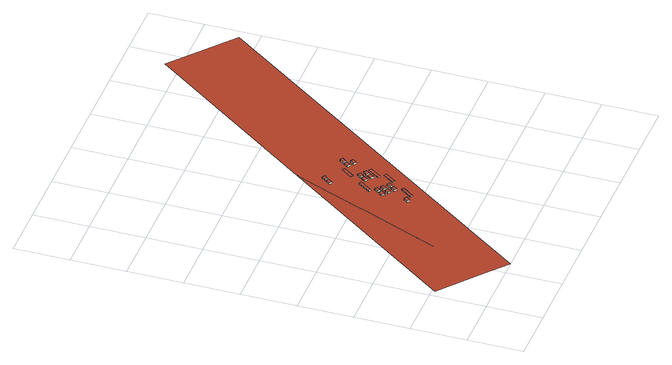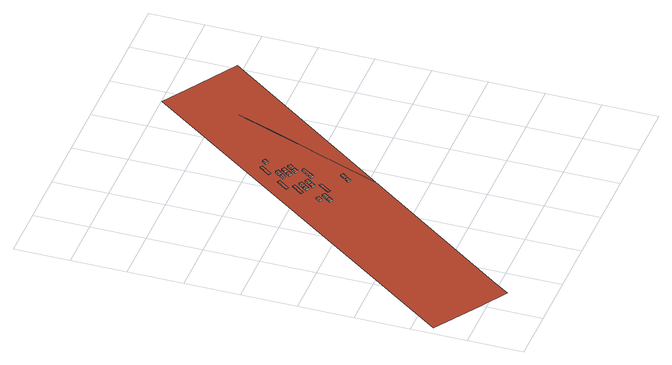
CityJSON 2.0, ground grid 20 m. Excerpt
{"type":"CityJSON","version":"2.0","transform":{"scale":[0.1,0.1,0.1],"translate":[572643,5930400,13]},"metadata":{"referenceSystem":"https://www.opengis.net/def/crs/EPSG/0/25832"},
"CityObjects":{
"building1":{"type":"Building","attributes":{"Grundfläche 2D":"14176.517365","Grundhöhe NN":"4.677"},"children":["building1-1","building1-2","building1-3","building1-4","building1-5","building1-6","building1-7","building1-8","building1-9","building1-10","building1-11","building1-12","building1-13","building1-14","building1-15","building1-16","building1-17","building1-18","building1-19","building1-20","building1-21"],"geometry":[{"type":"MultiSurface","lod":"3","boundaries":[[[0,1,0,2,3,4,5,6,7,8,9,10,2],[11,12,13,14,15,16],[17,18,13,18,17,9]]],"semantics":{"surfaces":[{"type":"RoofSurface"}],"values":[0]}}]},
"building1-1":{"type":"BuildingInstallation","parents":["building1"],"geometry":[{"type":"MultiSurface","lod":"3","boundaries":[[[19,20,21,22]],[[20,19,23,24]],[[21,20,24,25]],[[22,21,25,26]],[[19,22,26,23]]],"semantics":{"surfaces":[{"type":"RoofSurface"},{"type":"WallSurface"}],"values":[0,1,1,1,1]}}]},
"building1-2":{"type":"BuildingInstallation","parents":["building1"],"geometry":[{"type":"MultiSurface","lod":"3","boundaries":[[[27,28,29,30,31]],[[29,28,32,33]],[[30,29,33,34]],[[31,30,34,35]],[[27,31,35,36]],[[28,27,36,32]]],"semantics":{"surfaces":[{"type":"RoofSurface"},{"type":"WallSurface"}],"values":[0,1,1,1,1,1]}}]},
"building1-3":{"type":"BuildingInstallation","parents":["building1"],"geometry":[{"type":"MultiSurface","lod":"3","boundaries":[[[37,38,39,40]],[[38,37,41,42]],[[39,38,42,43]],[[40,39,43,44]],[[37,40,44,41]]],"semantics":{"surfaces":[{"type":"RoofSurface"},{"type":"WallSurface"}],"values":[0,1,1,1,1]}}]},
"building1-4":{"type":"BuildingInstallation","parents":["building1"],"geometry":[{"type":"MultiSurface","lod":"3","boundaries":[[[45,46,47,48]],[[48,47,49,50]],[[45,48,50,51]],[[46,45,51,52]],[[47,46,52,49]]],"semantics":{"surfaces":[{"type":"RoofSurface"},{"type":"WallSurface"}],"values":[0,1,1,1,1]}}]},
"building1-5":{"type":"BuildingInstallation","parents":["building1"],"geometry":[{"type":"MultiSurface","lod":"3","boundaries":[[[53,54,55,56]],[[54,53,57,58]],[[55,54,58,59]],[[56,55,59,60]],[[57,53,56,60]]],"semantics":{"surfaces":[{"type":"RoofSurface"},{"type":"WallSurface"}],"values":[0,1,1,1,1]}}]},
"building1-6":{"type":"BuildingInstallation","parents":["building1"],"geometry":[{"type":"MultiSurface","lod":"3","boundaries":[[[61,62,63,64,65]],[[63,62,66,67]],[[68,65,64,63,67,69]],[[61,65,68,70]],[[62,61,70,66]]],"semantics":{"surfaces":[{"type":"RoofSurface"},{"type":"WallSurface"}],"values":[0,1,1,1,1]}}]},
"building1-7":{"type":"BuildingInstallation","parents":["building1"],"geometry":[{"type":"MultiSurface","lod":"3","boundaries":[[[71,72,73,74]],[[74,73,75,76]],[[71,74,76,77]],[[72,71,77,78]],[[73,72,78,75]]],"semantics":{"surfaces":[{"type":"RoofSurface"},{"type":"WallSurface"}],"values":[0,1,1,1,1]}}]},
"building1-8":{"type":"BuildingInstallation","parents":["building1"],"geometry":[{"type":"MultiSurface","lod":"3","boundaries":[[[79,80,81,82]],[[80,79,83,84]],[[81,80,84,85]],[[82,81,85,86]],[[79,82,86,83]]],"semantics":{"surfaces":[{"type":"RoofSurface"},{"type":"WallSurface"}],"values":[0,1,1,1,1]}}]},
"building1-9":{"type":"BuildingInstallation","parents":["building1"],"geometry":[{"type":"MultiSurface","lod":"3","boundaries":[[[87,88,89,90]],[[88,87,91,92]],[[89,88,92,93]],[[90,89,93,94]],[[87,90,94,91]]],"semantics":{"surfaces":[{"type":"RoofSurface"},{"type":"WallSurface"}],"values":[0,1,1,1,1]}}]},
"building1-10":{"type":"BuildingInstallation","parents":["building1"],"geometry":[{"type":"MultiSurface","lod":"3","boundaries":[[[95,96,97,98]],[[98,97,99,100]],[[95,98,100,101]],[[96,95,101,102]],[[97,96,102,99]]],"semantics":{"surfaces":[{"type":"RoofSurface"},{"type":"WallSurface"}],"values":[0,1,1,1,1]}}]},
"building1-11":{"type":"BuildingInstallation","parents":["building1"],"geometry":[{"type":"MultiSurface","lod":"3","boundaries":[[[103,104,105,106]],[[104,103,107,108]],[[105,104,108,109]],[[106,105,109,110]],[[103,106,110,107]]],"semantics":{"surfaces":[{"type":"RoofSurface"},{"type":"WallSurface"}],"values":[0,1,1,1,1]}}]},
"building1-12":{"type":"BuildingInstallation","parents":["building1"],"geometry":[{"type":"MultiSurface","lod":"3","boundaries":[[[111,112,113,114]],[[113,112,115,116]],[[114,113,116,117]],[[111,114,117,118]],[[112,111,118,115]]],"semantics":{"surfaces":[{"type":"RoofSurface"},{"type":"WallSurface"}],"values":[0,1,1,1,1]}}]},
"building1-13":{"type":"BuildingInstallation","parents":["building1"],"geometry":[{"type":"MultiSurface","lod":"3","boundaries":[[[119,120,121,122]],[[122,121,123,124]],[[119,122,124,125]],[[120,119,125,126]],[[121,120,126,123]]],"semantics":{"surfaces":[{"type":"RoofSurface"},{"type":"WallSurface"}],"values":[0,1,1,1,1]}}]},
"building1-14":{"type":"BuildingInstallation","parents":["building1"],"geometry":[{"type":"MultiSurface","lod":"3","boundaries":[[[127,128,129,130]],[[128,127,131,132]],[[127,130,133,131]],[[129,128,132,134]],[[130,129,134,133]]],"semantics":{"surfaces":[{"type":"RoofSurface"},{"type":"WallSurface"}],"values":[0,1,1,1,1]}}]},
"building1-15":{"type":"BuildingInstallation","parents":["building1"],"geometry":[{"type":"MultiSurface","lod":"3","boundaries":[[[135,136,137,138]],[[136,135,139,140]],[[137,136,140,141]],[[138,137,141,142]],[[139,135,138,142]]],"semantics":{"surfaces":[{"type":"RoofSurface"},{"type":"WallSurface"}],"values":[0,1,1,1,1]}}]},
"building1-16":{"type":"BuildingInstallation","parents":["building1"],"geometry":[{"type":"MultiSurface","lod":"3","boundaries":[[[143,144,145,146]],[[146,145,147,148]],[[143,146,148,149]],[[144,143,149,150]],[[145,144,150,147]]],"semantics":{"surfaces":[{"type":"RoofSurface"},{"type":"WallSurface"}],"values":[0,1,1,1,1]}}]},
"building1-17":{"type":"BuildingInstallation","parents":["building1"],"geometry":[{"type":"MultiSurface","lod":"3","boundaries":[[[151,152,153,154]],[[152,151,155,156]],[[153,152,156,157]],[[154,153,157,158]],[[151,154,158,155]]],"semantics":{"surfaces":[{"type":"RoofSurface"},{"type":"WallSurface"}],"values":[0,1,1,1,1]}}]},
"building1-18":{"type":"BuildingInstallation","parents":["building1"],"geometry":[{"type":"MultiSurface","lod":"3","boundaries":[[[159,160,161,162]],[[162,161,163,164]],[[159,162,164,165]],[[160,159,165,166]],[[161,160,166,163]]],"semantics":{"surfaces":[{"type":"RoofSurface"},{"type":"WallSurface"}],"values":[0,1,1,1,1]}}]},
"building1-19":{"type":"BuildingInstallation","parents":["building1"],"geometry":[{"type":"MultiSurface","lod":"3","boundaries":[[[167,168,169,170,171]],[[172,169,168,167,173,174]],[[170,169,172,175]],[[171,170,175,176]],[[167,171,176,173]]],"semantics":{"surfaces":[{"type":"RoofSurface"},{"type":"WallSurface"}],"values":[0,1,1,1,1]}}]},
"building1-20":{"type":"BuildingInstallation","parents":["building1"],"geometry":[{"type":"MultiSurface","lod":"3","boundaries":[[[177,178,179,180]],[[180,179,181,182]],[[177,180,182,183]],[[178,177,183,184]],[[179,178,184,181]]],"semantics":{"surfaces":[{"type":"RoofSurface"},{"type":"WallSurface"}],"values":[0,1,1,1,1]}}]},
"building1-21":{"type":"BuildingInstallation","parents":["building1"],"geometry":[{"type":"MultiSurface","lod":"3","boundaries":[[[185,186,187,188]],[[186,185,189,190]],[[187,186,190,191]],[[188,187,191,192]],[[185,188,192,189]]],"semantics":{"surfaces":[{"type":"RoofSurface"},{"type":"WallSurface"}],"values":[0,1,1,1,1]}}]}
},
"vertices":[
[245,253,12],[253,273,13],[170,64,10],[255,3,4],[1169,1270,4],[1170,1271,4],[1014,1384,15],[926,1448,21],[886,1393,21],[477,832,21],[4,184,21],[306,406,15],[309,414,15],[366,554,17],[310,414,15],[307,406,15],[254,274,13],[462,796,20],[379,588,17],
[474,431,15],[485,446,15],[475,453,15],[465,438,15],[474,431,8],[485,446,8],[475,453,9],[465,438,9],
[468,529,17],[477,521,17],[488,535,17],[488,536,17],[479,543,17],[477,521,11],[488,535,11],[488,536,11],[479,543,11],[468,529,12],
[509,521,15],[499,528,15],[489,514,15],[499,507,15],[509,521,9],[499,528,10],[489,514,10],[499,507,9],
[528,480,10],[498,440,10],[506,433,10],[536,474,10],[506,433,7],[536,474,7],[528,480,7],[498,440,7],
[492,541,17],[503,555,17],[493,562,17],[483,548,17],[492,541,11],[503,555,11],[493,562,11],[483,548,11],
[509,499,15],[518,492,15],[529,506,15],[528,506,15],[519,513,15],[518,492,8],[529,506,8],[519,513,9],[528,506,8],[509,499,9],
[505,621,18],[476,579,18],[484,573,18],[514,615,18],[484,573,12],[514,615,12],[505,621,13],[476,579,13],
[523,541,15],[513,548,15],[503,534,15],[513,527,15],[523,541,9],[513,548,10],[503,534,10],[513,527,9],
[532,512,15],[543,526,15],[534,533,15],[523,519,15],[532,512,8],[543,526,8],[534,533,9],[523,519,9],
[478,728,22],[467,714,22],[476,707,22],[487,721,22],[476,707,17],[487,721,17],[478,728,17],[467,714,17],
[491,727,22],[502,741,22],[492,748,22],[482,734,22],[491,727,17],[502,741,17],[492,748,17],[482,734,17],
[527,609,17],[537,602,17],[547,616,17],[538,623,17],[537,602,11],[547,616,11],[538,623,11],[527,609,11],
[586,561,10],[556,521,10],[565,515,10],[594,555,10],[565,515,7],[594,555,7],[586,561,7],[556,521,7],
[568,602,16],[558,609,16],[548,595,16],[557,588,16],[568,602,9],[558,609,10],[557,588,9],[548,595,10],
[551,622,17],[562,636,17],[552,643,17],[542,629,17],[551,622,11],[562,636,11],[552,643,11],[542,629,11],
[564,701,14],[534,660,14],[543,654,14],[572,695,14],[543,654,12],[572,695,12],[564,701,13],[534,660,13],
[582,622,16],[573,629,16],[562,614,16],[572,607,16],[582,622,9],[573,629,10],[562,614,10],[572,607,9],
[595,616,11],[565,576,11],[574,570,11],[603,610,11],[574,570,8],[603,610,8],[595,616,9],[565,576,9],
[606,698,17],[597,705,17],[596,705,17],[585,689,17],[595,682,17],[596,705,11],[606,698,11],[597,705,11],[585,689,11],[595,682,11],
[617,690,16],[606,675,16],[615,668,16],[626,683,16],[615,668,9],[626,683,9],[617,690,10],[606,675,10],
[621,718,17],[611,725,17],[601,710,17],[610,703,17],[621,718,11],[611,725,11],[601,710,11],[610,703,11]
]}
